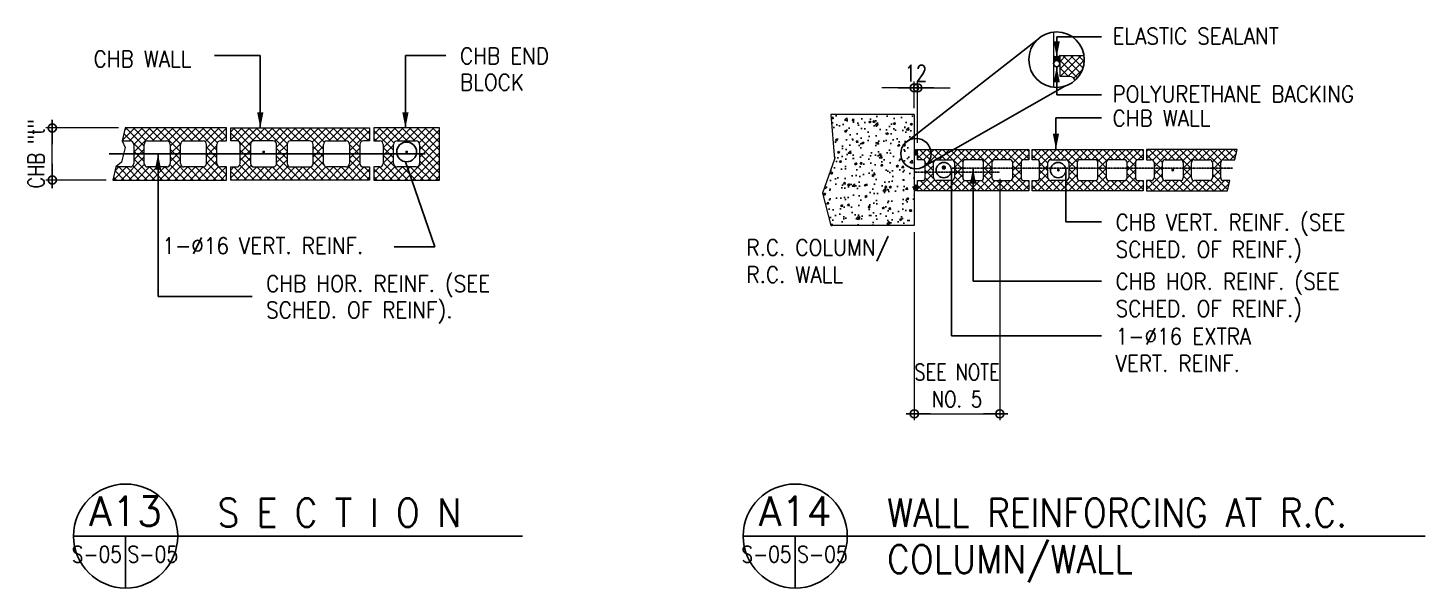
# Model space of a CAD drawing. Header units: millimetres. Extents: x 0 to 38473, y 0 to 21969.
# Drawn here: x 426 to 9121, y 6776 to 10264 of the extents above; entities that cross this region are included whole.
import ezdxf
from ezdxf.enums import TextEntityAlignment as Align

# ---------------------------------------------------------------- set-up
doc = ezdxf.new("R2010")
doc.units = ezdxf.units.MM
doc.linetypes.add('LEOJ', pattern=[0.3, 0.2, -0.1])
for name, color, linetype, lineweight in [('2Y', 3, 'Continuous', 9), ('4C', 4, 'Continuous', 9), ('ST-DIM_E', 250, 'Continuous', 13)]:
    doc.layers.add(name, color=color, linetype=linetype, lineweight=lineweight)
for name, color, linetype in [('6M', 6, 'Continuous'), ('8G', 8, 'Continuous'), ('DIM', 8, 'Continuous'), ('SHE', 8, 'Continuous'), ('TG', 3, 'Continuous'), ('title', 3, 'Continuous')]:
    doc.layers.add(name, color=color, linetype=linetype)
doc.styles.add('100CL', font='romans.shx', dxfattribs={"height": 250})
doc.styles.add('175CL', font='ROMANS.shx', dxfattribs={"height": 0.45})
doc.styles.add('ROMANS', font='romans.shx', dxfattribs={"width": 0.8})
doc.dimstyles.new('DIM150', dxfattribs={"dimscale": 150, "dimtxt": 2.5, "dimasz": 2.5, "dimexe": 1, "dimexo": 1, "dimgap": 1, "dimtad": 1, "dimdec": 0, "dimzin": 0, "dimdsep": 46, "dimtxsty": 'ROMANS', "dimblk": 'DIM1', "dimcen": 1, "dimclrd": 8, "dimclre": 8, "dimclrt": 3, "dimadec": 0, "dimazin": 0, "dimtfac": 1, "dimtdec": 0, "dimtofl": 0, "dimtmove": 0, "dimatfit": 3, "dimfxl": 1, "dimtolj": 1, "dimtzin": 0, "dimarcsym": 0})
pattern_1 = [(45, (-219899.06, -193174.21), (-88.38835, 88.38835), []), (135, (-219899.06, -193174.21), (-88.38835, -88.38835), [])]
pattern_2 = [(45, (-195643.45, -129859.26), (-88.38835, 88.38835), []), (135, (-195643.45, -129859.26), (-88.38835, -88.38835), [])]

# ---------------------------------------------------------------- blocks, each defined once
blk = doc.blocks.new('*X13')
at = {"color": 0}
for p, q in [((9.585, 54.088), (9.669, 54.173)), ((9.689, 53.995), (9.586, 54.098)), ((9.591, 54.05), (9.707, 54.166)), ((9.639, 54), (9.591, 54.048)), ((9.721, 54.007), (9.598, 54.13)), ((9.608, 54.023), (9.734, 54.149)), ((9.745, 54.028), (9.619, 54.154)), ((9.633, 54.004), (9.754, 54.125)), ((9.76, 54.057), (9.648, 54.169)), ((9.667, 53.994), (9.763, 54.09)), ((9.762, 54.098), (9.689, 54.171)), ((9.732, 54.015), (9.742, 54.025))]:
    blk.add_line(p, q, dxfattribs=at)
blk = doc.blocks.new('DIM1')
at = {"color": 0}
blk.add_line((-1, 0), (0.5, 0), dxfattribs=at)
at = {"color": 3}
blk.add_circle((0, 0), 0.25, dxfattribs=at)
blk = doc.blocks.new('*D63')
at = {"layer": 'Defpoints', "color": 0, "transparency": 16777216}
for p in [(376745, -36905), (376668, -37523), (376745, -38323)]:
    blk.add_point(p, dxfattribs=at)
at = {"layer": 'DIM', "color": 8, "lineweight": -2, "transparency": 16777216}
for p, q in [((376293, -36905), (375918, -36905)), ((376668, -37373), (376668, -36755)), ((376745, -38173), (376745, -36755)), ((377120, -36905), (377495, -36905))]:
    blk.add_line(p, q, dxfattribs=at)
at = {"layer": 'DIM', "color": 8, "lineweight": -2, "transparency": 16777216, "xscale": 375, "yscale": 375, "zscale": 375}
blk.add_blockref('DIM1', (376668, -36905), dxfattribs=at)
at = {"layer": 'DIM', "color": 8, "lineweight": -2, "transparency": 16777216, "xscale": 375, "yscale": 375, "zscale": 375, "rotation": 180}
blk.add_blockref('DIM1', (376745, -36905), dxfattribs=at)
at = {"layer": 'DIM', "color": 3, "transparency": 16777216, "insert": (376707, -36567), "char_height": 375, "attachment_point": 5, "style": 'ROMANS'}
blk.add_mtext('\\A1;12', dxfattribs=at)
blk = doc.blocks.new('*D64')
at = {"layer": 'Defpoints', "color": 0, "transparency": 16777216}
for p in [(378639, -38851), (376668, -40083), (378639, -44422)]:
    blk.add_point(p, dxfattribs=at)
at = {"layer": 'DIM', "color": 8, "lineweight": -2, "transparency": 16777216}
for p, q in [((378639, -39001), (378639, -44572)), ((376668, -40233), (376668, -44572)), ((377043, -44422), (378264, -44422))]:
    blk.add_line(p, q, dxfattribs=at)
at = {"layer": 'DIM', "color": 8, "lineweight": -2, "transparency": 16777216, "xscale": 375, "yscale": 375, "zscale": 375, "rotation": 180}
blk.add_blockref('DIM1', (376668, -44422), dxfattribs=at)
at = {"layer": 'DIM', "color": 8, "lineweight": -2, "transparency": 16777216, "xscale": 375, "yscale": 375, "zscale": 375}
blk.add_blockref('DIM1', (378639, -44422), dxfattribs=at)
at = {"layer": 'DIM', "color": 3, "transparency": 16777216, "insert": (377654, -43772), "char_height": 375, "attachment_point": 5, "style": 'ROMANS'}
blk.add_mtext('\\A1;SEE NOTE\\PNO. 5', dxfattribs=at)
blk = doc.blocks.new('*D46')
at = {"layer": 'Defpoints', "color": 0, "transparency": 16777216}
for p in [(356799, -37830), (358479, -37830), (358195, -39030)]:
    blk.add_point(p, dxfattribs=at)
at = {"layer": 'TG', "color": 8, "lineweight": -2, "transparency": 16777216}
for p, q in [((358329, -37830), (356649, -37830)), ((356799, -38655), (356799, -38205)), ((358045, -39030), (356649, -39030))]:
    blk.add_line(p, q, dxfattribs=at)
at = {"layer": 'TG', "color": 8, "lineweight": -2, "transparency": 16777216, "xscale": 375, "yscale": 375, "zscale": 375}
for p, rotation in [((356799, -37830), 90), ((356799, -39030), 270)]:
    blk.add_blockref('DIM1', p, dxfattribs=dict(at, rotation=rotation))
at = {"layer": 'TG', "color": 3, "transparency": 16777216, "insert": (356426, -38430), "char_height": 375, "attachment_point": 5, "rotation": 90, "style": 'ROMANS'}
blk.add_mtext('\\A1;CHB "t"', dxfattribs=at)
blk = doc.blocks.new('A$C6C0B0B06')
at = {"layer": 'title', "color": 2}
for p, q in [((0, 0), (16, 0)), ((8, 0), (8, -8))]:
    blk.add_line(p, q, dxfattribs=at)
blk.add_circle((8, 0), 8, dxfattribs=at)
at = {"layer": 'title', "color": 5, "style": 'ROMANS'}
blk.add_attdef('A', text='', height=4.5, dxfattribs=at).set_placement((8, 3.8), align=Align.MIDDLE)
at = {"layer": 'title', "color": 2, "style": 'ROMANS'}
for width, p, p2 in [(1.138397, (-0.28, -4.05), (7.44, -4.05)), (1.147089, (8.29, -4.05), (16.07, -4.05))]:
    blk.add_attdef('S-1', text='', height=2.5, dxfattribs=dict(at, width=width)).set_placement(p, p2, align=Align.FIT)
blk = doc.blocks.new('A$Cf5b5c68e')
at = {"layer": 'SHE'}
h = blk.add_hatch(dxfattribs=at)
h.set_pattern_fill('ANSI37', color=256, scale=1000, style=0)
h.set_pattern_definition(pattern_1)
h.paths.add_polyline_path([(-33436.757, 3813.247), (-33212.757, 3813.247, -0.327651552), (-33090.637, 3723.597, 0.213529793), (-32877.107, 4200.801, 0.036254309), (-32883.819, 4293.247), (-33436.757, 4293.247)])
h = blk.add_hatch(dxfattribs=at)
h.set_pattern_fill('AR-CONC', color=256, scale=66.666667, style=0)
h.set_pattern_definition([(50, (-278730.2, -83477.93), (478.17346, -41.83476), [50, -550]), (355, (-278730.2, -83477.93), (-92.5009, 501.4614), [40, -440]), (100.4514, (-278690.35, -83481.4), (385.6729, 459.6264), [42.4935, -467.4281]), (46.1842, (-278730.2, -83344.6), (711.494, -110.346), [75, -825]), (96.6356, (-278670.9, -83353.8), (623.1085, 649.412), [63.7402, -701.142]), (351.1842, (-278730.2, -83344.6), (623.108, 649.4124), [60, -660]), (21, (-278663.53, -83377.93), (397.93803, -268.4126), [50, -550]), (326, (-278663.53, -83377.93), (162.2102, 483.4334), [40, -440]), (71.4514, (-278630.37, -83400.3), (560.1484, 215.0203), [42.4935, -467.4281]), (37.5, (-278730.2, -83477.93), (8.10657, 221.92924), [0, -434.66667, 0, -446.66667, 0, -441.66667]), (7.5, (-278730.2, -83477.93), (175.3797, 262.94114), [0, -254.66667, 0, -424.66667, 0, -168.33333]), (327.5, (-278878.86, -83477.93), (355.88162, -15.03658), [0, -166.66667, 0, -520, 0, -690]), (317.5, (-278945.53, -83477.93), (388.79078, 66.73665), [0, -216.66667, 0, -345.33333, 0, -490])])
h.paths.add_polyline_path([(-36953.692, 2323.639), (-36796.601, 2446.284), (-36796.601, 2932.736), (-38716.601, 2932.736), (-38635.537, 1903.55), (-38915.537, 1123.55), (-38716.601, 372.736), (-36796.601, 372.736), (-36796.601, 1686.57, -0.382236957), (-37107.619, 2033.968, -0.249193375)])
h.paths.add_polyline_path([(-36796.601, 2381.366, 0.121473152), (-36953.692, 2323.639), (-36991.659, 2293.998, 0.21287129), (-37107.619, 2033.968, 0.382236957), (-36796.601, 1686.57)], flags=17)
h = blk.add_hatch(dxfattribs=at)
h.set_pattern_fill('ANSI37', color=256, scale=1000, style=0)
h.set_pattern_definition(pattern_2)
h.paths.add_polyline_path([(-52649.577, 2625.384), (-54985.876, 2625.384), (-55056.757, 2325.384), (-54869.577, 2325.384, -0.414213562), (-54789.577, 2245.384), (-54789.577, 2025.384), (-54549.577, 2025.384), (-54549.577, 2245.384, -0.414213562), (-54469.577, 2325.384), (-54029.577, 2325.384, -0.414213562), (-53949.577, 2245.384), (-53949.577, 2025.384), (-53709.577, 2025.384), (-53709.577, 2245.384, -0.414213562), (-53629.577, 2325.384), (-53189.577, 2325.384, -0.414213562), (-53109.577, 2245.384), (-53109.577, 2025.384), (-52869.577, 2025.384), (-52869.577, 2245.384, -0.414213562), (-52789.577, 2325.384), (-52649.577, 2325.384)])
h.paths.add_polyline_path([(-52649.577, 1725.384), (-52789.577, 1725.384, -0.414213562), (-52869.577, 1805.384), (-52869.577, 2025.384), (-53109.577, 2025.384), (-53109.577, 1805.384, -0.414213562), (-53189.577, 1725.384), (-53629.577, 1725.384, -0.414213562), (-53709.577, 1805.384), (-53709.577, 2025.384), (-53949.577, 2025.384), (-53949.577, 1805.384, -0.414213059), (-54029.577, 1725.384), (-54029.577, 1725.384), (-54227.321, 1725.384), (-54227.321, 1425.384), (-52649.577, 1425.384)])
h.paths.add_polyline_path([(-54227.321, 1725.384), (-54469.577, 1725.384, -0.414213562), (-54549.577, 1805.384), (-54549.577, 2025.384), (-54789.577, 2025.384), (-54789.577, 1805.384, -0.414213562), (-54869.577, 1725.384), (-55198.519, 1725.384), (-55269.4, 1425.384), (-54227.321, 1425.384)])
h = blk.add_hatch(dxfattribs=at)
h.set_pattern_fill('ANSI37', color=256, scale=1000, style=0)
h.set_pattern_definition(pattern_2)
h.paths.add_polyline_path([(-50653.577, 2245.384), (-50653.577, 2025.384), (-50413.577, 2025.384), (-50413.577, 2245.384, -0.414213562), (-50333.577, 2325.384), (-49893.577, 2325.384, -0.414213562), (-49813.577, 2245.384), (-49813.577, 2025.384), (-49573.577, 2025.384), (-49573.577, 2245.384, -0.414213562), (-49493.577, 2325.384), (-49353.577, 2325.384), (-49353.577, 2625.384), (-52553.577, 2625.384), (-52553.577, 2325.384), (-52413.577, 2325.384, -0.414213562), (-52333.577, 2245.384), (-52333.577, 2025.384), (-52093.577, 2025.384), (-52093.577, 2245.384, -0.414213562), (-52013.577, 2325.384), (-51573.577, 2325.384, -0.414213562), (-51493.577, 2245.384), (-51493.577, 2025.384), (-51253.577, 2025.384), (-51253.577, 2245.384, -0.414213562), (-51173.577, 2325.384), (-50733.577, 2325.384, -0.414213562)])
h.paths.add_polyline_path([(-49353.577, 1425.384), (-49353.577, 1725.384), (-49493.577, 1725.384, -0.414213562), (-49573.577, 1805.384), (-49573.577, 2025.384), (-49813.577, 2025.384), (-49813.577, 1805.384, -0.414213059), (-49893.577, 1725.384), (-49893.577, 1725.384), (-50333.577, 1725.384, -0.414213562), (-50413.577, 1805.384), (-50413.577, 2025.384), (-50653.577, 2025.384), (-50653.577, 1805.384, -0.414213562), (-50733.577, 1725.384), (-51173.577, 1725.384, -0.414213562), (-51253.577, 1805.384), (-51253.577, 2025.384), (-51493.577, 2025.384), (-51493.577, 1805.384, -0.414213562), (-51573.577, 1725.384), (-52013.577, 1725.384, -0.414213562), (-52093.577, 1805.384), (-52093.577, 2025.384), (-52333.577, 2025.384), (-52333.577, 1805.384, -0.414213562), (-52413.577, 1725.384), (-52553.577, 1725.384), (-52553.577, 1425.384)])
h = blk.add_hatch(dxfattribs=at)
h.set_pattern_fill('ANSI37', color=256, scale=1000, style=0)
h.set_pattern_definition(pattern_2)
h.paths.add_polyline_path([(-48277.577, 2325.384, -0.414213562), (-48197.577, 2245.384), (-48197.577, 1805.384, -0.414213562), (-48277.577, 1725.384), (-48524.183, 1725.384), (-48524.183, 1425.384), (-47737.577, 1425.384), (-47737.577, 2625.384), (-49257.577, 2625.384), (-49257.577, 2325.384), (-49117.577, 2325.384, -0.414213562), (-49037.577, 2245.384), (-49037.577, 2025.384), (-48797.577, 2025.384), (-48797.577, 2245.384, -0.414213562), (-48717.577, 2325.384)])
h.paths.add_polyline_path([(-48717.577, 1725.384, -0.414213562), (-48797.577, 1805.384), (-48797.577, 2025.384), (-49037.577, 2025.384), (-49037.577, 1805.384, -0.414213562), (-49117.577, 1725.384), (-49257.577, 1725.384), (-49257.577, 1425.384), (-48524.183, 1425.384), (-48524.183, 1725.384)], flags=16)
h = blk.add_hatch(dxfattribs=at)
h.set_pattern_fill('ANSI37', color=256, scale=1000, style=0)
h.set_pattern_definition([(45, (-222535.86, -193174.21), (-88.38835, 88.38835), []), (135, (-222535.86, -193174.21), (-88.38835, -88.38835), [])])
h.paths.add_polyline_path([(-35935.801, 1892.736, -0.414213562), (-35871.801, 1828.736), (-35871.801, 1700.736), (-35679.801, 1700.736), (-35679.801, 1828.736, -0.414213562), (-35615.801, 1892.736), (-35263.801, 1892.736, -0.414213562), (-35199.801, 1828.736), (-35199.801, 1700.736), (-35007.801, 1700.736), (-35007.801, 1828.736, -0.414213562), (-34943.801, 1892.736), (-34591.801, 1892.736, -0.414213562), (-34527.801, 1828.736), (-34527.801, 1700.736), (-34335.801, 1700.736), (-34335.801, 1828.736, -0.414213562), (-34271.801, 1892.736), (-34159.801, 1892.736), (-34159.801, 2132.736), (-36719.801, 2132.736), (-36719.801, 1892.736), (-36607.801, 1892.736, -0.414213562), (-36543.801, 1828.736), (-36543.801, 1700.736), (-36351.801, 1700.736), (-36351.801, 1828.736, -0.414213562), (-36287.801, 1892.736)])
h.paths.add_polyline_path([(-35679.801, 1476.736), (-35679.801, 1700.736), (-35871.801, 1700.736), (-35871.801, 1476.736, -0.414213562), (-35935.801, 1412.736), (-35939.83, 1412.736), (-35939.83, 1172.736), (-34159.801, 1172.736), (-34159.801, 1412.736), (-34271.801, 1412.736, -0.414213562), (-34335.801, 1476.736), (-34335.801, 1700.736), (-34527.801, 1700.736), (-34527.801, 1476.736, -0.414213562), (-34591.801, 1412.736), (-34943.801, 1412.736, -0.414213562), (-35007.801, 1476.736), (-35007.801, 1700.736), (-35199.801, 1700.736), (-35199.801, 1476.736, -0.414213562), (-35263.801, 1412.736), (-35615.801, 1412.736, -0.414213562)])
h.paths.add_polyline_path([(-35939.83, 1172.736), (-35939.83, 1412.736), (-36287.801, 1412.736, -0.414213562), (-36351.801, 1476.736), (-36351.801, 1700.736), (-36543.801, 1700.736), (-36543.801, 1476.736, -0.414213562), (-36607.801, 1412.736), (-36719.801, 1412.736), (-36719.801, 1172.736)])
h = blk.add_hatch(dxfattribs=at)
h.set_pattern_fill('ANSI37', color=256, scale=1000, style=0)
h.set_pattern_definition(pattern_1)
h.paths.add_polyline_path([(-33299.001, 1892.736, -0.414213562), (-33235.001, 1828.736), (-33235.001, 1700.736), (-33043.001, 1700.736), (-33043.001, 1828.736, -0.414213562), (-32979.001, 1892.736), (-32627.001, 1892.736, -0.414213562), (-32563.001, 1828.736), (-32563.001, 1700.736), (-32371.001, 1700.736), (-32371.001, 1828.736, -0.414213562), (-32307.001, 1892.736), (-31955.001, 1892.736, -0.414213562), (-31891.001, 1828.736), (-31891.001, 1700.736), (-31699.001, 1700.736), (-31699.001, 1828.736, -0.414213562), (-31635.001, 1892.736), (-31523.001, 1892.736), (-31523.001, 2132.736), (-34083.001, 2132.736), (-34083.001, 1892.736), (-33971.001, 1892.736, -0.414213562), (-33907.001, 1828.736), (-33907.001, 1700.736), (-33715.001, 1700.736), (-33715.001, 1828.736, -0.414213562), (-33651.001, 1892.736)])
h.paths.add_polyline_path([(-33043.001, 1476.736), (-33043.001, 1700.736), (-33235.001, 1700.736), (-33235.001, 1476.736, -0.414213562), (-33299.001, 1412.736), (-33303.03, 1412.736), (-33303.03, 1172.736), (-31523.001, 1172.736), (-31523.001, 1412.736), (-31635.001, 1412.736, -0.414213562), (-31699.001, 1476.736), (-31699.001, 1700.736), (-31891.001, 1700.736), (-31891.001, 1476.736, -0.414213562), (-31955.001, 1412.736), (-32307.001, 1412.736, -0.414213562), (-32371.001, 1476.736), (-32371.001, 1700.736), (-32563.001, 1700.736), (-32563.001, 1476.736, -0.414213562), (-32627.001, 1412.736), (-32979.001, 1412.736, -0.414213562)])
h.paths.add_polyline_path([(-33303.03, 1172.736), (-33303.03, 1412.736), (-33651.001, 1412.736, -0.414213562), (-33715.001, 1476.736), (-33715.001, 1700.736), (-33907.001, 1700.736), (-33907.001, 1476.736, -0.414213562), (-33971.001, 1412.736), (-34083.001, 1412.736), (-34083.001, 1172.736)])
h = blk.add_hatch(dxfattribs=at)
h.set_pattern_fill('ANSI37', color=256, scale=1000, style=0)
h.set_pattern_definition(pattern_1)
h.paths.add_polyline_path([(-31446.201, 2132.736), (-31446.201, 1892.736), (-31334.201, 1892.736, -0.414213562), (-31270.201, 1828.736), (-31270.201, 1700.736), (-31078.201, 1700.736), (-31078.201, 1828.736, -0.414213562), (-31014.201, 1892.736), (-30662.201, 1892.736, -0.414213562), (-30598.201, 1828.736), (-30598.201, 1700.736), (-30406.201, 1700.736), (-30406.201, 1828.736, -0.414213562), (-30342.201, 1892.736), (-29990.201, 1892.736, -0.414213562), (-29926.201, 1828.736), (-29926.201, 1700.736), (-29734.201, 1700.736), (-29734.201, 1828.736, -0.414213562), (-29670.201, 1892.736), (-29407.047, 1892.736), (-29350.342, 2132.736)])
h.paths.add_polyline_path([(-30406.201, 1476.736), (-30406.201, 1700.736), (-30598.201, 1700.736), (-30598.201, 1476.736, -0.414213562), (-30662.201, 1412.736), (-31014.201, 1412.736, -0.414213562), (-31078.201, 1476.736), (-31078.201, 1700.736), (-31270.201, 1700.736), (-31270.201, 1476.736, -0.414213562), (-31334.201, 1412.736), (-31446.201, 1412.736), (-31446.201, 1172.736), (-29577.162, 1172.736), (-29520.457, 1412.736), (-29670.201, 1412.736, -0.414213562), (-29734.201, 1476.736), (-29734.201, 1700.736), (-29926.201, 1700.736), (-29926.201, 1476.736, -0.414213562), (-29990.201, 1412.736), (-30342.201, 1412.736, -0.414213562)])
at = {"layer": '2Y', "color": 2}
for p, q in [((-33590.357, 4836.595), (-33590.357, 3565.006)), ((-33436.757, 3813.247), (-33436.757, 4293.247)), ((-33436.757, 4293.247), (-32883.819, 4293.247)), ((-33212.757, 3813.247), (-33436.757, 3813.247)), ((-36796.601, 2932.736), (-38716.601, 2932.736)), ((-36796.601, 2932.736), (-36796.601, 372.736)), ((-52649.577, 2625.384), (-54985.876, 2625.384)), ((-52649.577, 2325.384), (-52649.577, 2625.384)), ((-52553.577, 2625.384), (-49353.577, 2625.384)), ((-52553.577, 2325.384), (-52553.577, 2625.384)), ((-49353.577, 2625.384), (-49353.577, 2325.384)), ((-47737.577, 2625.384), (-49257.577, 2625.384)), ((-49257.577, 2625.384), (-49257.577, 2325.384)), ((-47737.577, 1425.384), (-47737.577, 2625.384)), ((-55056.757, 2325.384), (-54869.577, 2325.384)), ((-54469.577, 2325.384), (-54029.577, 2325.384)), ((-53629.577, 2325.384), (-53189.577, 2325.384)), ((-52789.577, 2325.384), (-52649.577, 2325.384)), ((-52413.577, 2325.384), (-52553.577, 2325.384)), ((-51573.577, 2325.384), (-52013.577, 2325.384)), ((-50733.577, 2325.384), (-51173.577, 2325.384)), ((-50333.577, 2325.384), (-49893.577, 2325.384)), ((-49353.577, 2325.384), (-49493.577, 2325.384)), ((-49257.577, 2325.384), (-49117.577, 2325.384)), ((-48717.577, 2325.384), (-48277.577, 2325.384)), ((-54789.577, 2245.384), (-54789.577, 1805.384)), ((-54789.577, 2245.384), (-54789.577, 1805.384)), ((-54549.577, 1805.384), (-54549.577, 2245.384)), ((-53949.577, 2245.384), (-53949.577, 1805.384)), ((-53709.577, 1805.384), (-53709.577, 2245.384)), ((-53109.577, 1805.384), (-53109.577, 2245.384)), ((-52869.577, 1805.384), (-52869.577, 2245.384)), ((-52333.577, 1805.384), (-52333.577, 2245.384)), ((-52093.577, 2245.384), (-52093.577, 1805.384)), ((-51493.577, 1805.384), (-51493.577, 2245.384)), ((-51253.577, 2245.384), (-51253.577, 1805.384)), ((-50653.577, 1805.384), (-50653.577, 2245.384)), ((-50413.577, 1805.384), (-50413.577, 2245.384)), ((-49813.577, 2245.384), (-49813.577, 1805.384)), ((-49573.577, 2245.384), (-49573.577, 1805.384)), ((-49037.577, 2245.384), (-49037.577, 1805.384)), ((-48797.577, 1805.384), (-48797.577, 2245.384)), ((-48197.577, 2245.384), (-48197.577, 1805.384)), ((-36719.801, 2132.736), (-34159.801, 2132.736)), ((-36719.801, 1892.736), (-36719.801, 2132.736)), ((-34159.801, 2132.736), (-34159.801, 1892.736)), ((-34083.001, 2132.736), (-31523.001, 2132.736)), ((-34083.001, 1892.736), (-34083.001, 2132.736)), ((-31523.001, 2132.736), (-31523.001, 1892.736)), ((-29350.342, 2132.736), (-31446.201, 2132.736)), ((-31446.201, 2132.736), (-31446.201, 1892.736)), ((-29407.047, 1892.736), (-29350.342, 2132.736)), ((-54869.577, 1725.384), (-55198.519, 1725.384)), ((-54869.577, 1725.384), (-55198.519, 1725.384)), ((-54029.577, 1725.384), (-54469.577, 1725.384)), ((-53189.577, 1725.384), (-53629.577, 1725.384)), ((-52649.577, 1725.384), (-52789.577, 1725.384)), ((-52649.577, 1425.384), (-52649.577, 1725.384)), ((-52553.577, 1725.384), (-52413.577, 1725.384)), ((-52553.577, 1425.384), (-52553.577, 1725.384)), ((-52013.577, 1725.384), (-51573.577, 1725.384)), ((-51173.577, 1725.384), (-50733.577, 1725.384)), ((-49893.577, 1725.384), (-50333.577, 1725.384)), ((-49493.577, 1725.384), (-49353.577, 1725.384)), ((-49353.577, 1725.384), (-49353.577, 1425.384)), ((-49257.577, 1725.384), (-49257.577, 1425.384)), ((-49117.577, 1725.384), (-49257.577, 1725.384)), ((-48277.577, 1725.384), (-48717.577, 1725.384)), ((-36607.801, 1892.736), (-36719.801, 1892.736)), ((-36543.801, 1476.736), (-36543.801, 1828.736)), ((-36351.801, 1476.736), (-36351.801, 1828.736)), ((-36287.801, 1892.736), (-35935.801, 1892.736)), ((-35871.801, 1828.736), (-35871.801, 1476.736)), ((-35679.801, 1828.736), (-35679.801, 1476.736)), ((-35263.801, 1892.736), (-35615.801, 1892.736)), ((-35199.801, 1476.736), (-35199.801, 1828.736)), ((-35007.801, 1828.736), (-35007.801, 1476.736)), ((-34591.801, 1892.736), (-34943.801, 1892.736)), ((-34527.801, 1476.736), (-34527.801, 1828.736)), ((-34335.801, 1828.736), (-34335.801, 1476.736)), ((-34159.801, 1892.736), (-34271.801, 1892.736)), ((-33971.001, 1892.736), (-34083.001, 1892.736)), ((-33907.001, 1476.736), (-33907.001, 1828.736)), ((-33715.001, 1476.736), (-33715.001, 1828.736)), ((-33651.001, 1892.736), (-33299.001, 1892.736)), ((-33235.001, 1828.736), (-33235.001, 1476.736)), ((-33043.001, 1828.736), (-33043.001, 1476.736)), ((-32627.001, 1892.736), (-32979.001, 1892.736)), ((-32563.001, 1476.736), (-32563.001, 1828.736)), ((-32371.001, 1828.736), (-32371.001, 1476.736)), ((-31955.001, 1892.736), (-32307.001, 1892.736)), ((-31891.001, 1476.736), (-31891.001, 1828.736)), ((-31699.001, 1828.736), (-31699.001, 1476.736)), ((-31523.001, 1892.736), (-31635.001, 1892.736)), ((-31446.201, 1892.736), (-31334.201, 1892.736)), ((-31270.201, 1828.736), (-31270.201, 1476.736)), ((-31078.201, 1476.736), (-31078.201, 1828.736)), ((-31014.201, 1892.736), (-30662.201, 1892.736)), ((-30598.201, 1828.736), (-30598.201, 1476.736)), ((-30406.201, 1476.736), (-30406.201, 1828.736)), ((-30342.201, 1892.736), (-29990.201, 1892.736)), ((-29926.201, 1828.736), (-29926.201, 1476.736)), ((-29734.201, 1476.736), (-29734.201, 1828.736)), ((-29734.201, 1476.736), (-29734.201, 1828.736)), ((-29670.201, 1892.736), (-29407.047, 1892.736)), ((-29670.201, 1892.736), (-29407.047, 1892.736)), ((-55269.4, 1425.384), (-52649.577, 1425.384)), ((-49353.577, 1425.384), (-52553.577, 1425.384)), ((-49257.577, 1425.384), (-47737.577, 1425.384)), ((-36719.801, 1172.736), (-36719.801, 1412.736)), ((-36719.801, 1412.736), (-36607.801, 1412.736)), ((-35935.801, 1412.736), (-36287.801, 1412.736)), ((-35615.801, 1412.736), (-35263.801, 1412.736)), ((-34943.801, 1412.736), (-34591.801, 1412.736)), ((-34271.801, 1412.736), (-34159.801, 1412.736)), ((-34159.801, 1412.736), (-34159.801, 1172.736)), ((-34083.001, 1172.736), (-34083.001, 1412.736)), ((-34083.001, 1412.736), (-33971.001, 1412.736)), ((-34083.001, 1412.736), (-33971.001, 1412.736)), ((-33299.001, 1412.736), (-33651.001, 1412.736)), ((-32979.001, 1412.736), (-32627.001, 1412.736)), ((-32307.001, 1412.736), (-31955.001, 1412.736)), ((-31635.001, 1412.736), (-31523.001, 1412.736)), ((-31523.001, 1412.736), (-31523.001, 1172.736)), ((-31446.201, 1412.736), (-31446.201, 1172.736)), ((-31334.201, 1412.736), (-31446.201, 1412.736)), ((-30662.201, 1412.736), (-31014.201, 1412.736)), ((-29990.201, 1412.736), (-30342.201, 1412.736)), ((-29520.457, 1412.736), (-29670.201, 1412.736)), ((-29520.457, 1412.736), (-29670.201, 1412.736)), ((-29577.162, 1172.736), (-29520.457, 1412.736)), ((-34159.801, 1172.736), (-36719.801, 1172.736)), ((-31523.001, 1172.736), (-34083.001, 1172.736)), ((-31446.201, 1172.736), (-29577.162, 1172.736)), ((-36796.601, 372.736), (-38716.601, 372.736))]:
    blk.add_line(p, q, dxfattribs=at)
at = {"layer": '2Y'}
for points in [[(-38716.601, 2932.736), (-38635.537, 1903.55), (-38915.537, 1123.55), (-38716.601, 372.736)], [(-54985.876, 2625.384), (-55056.757, 2325.384), (-54989.373, 2174.322), (-55068.638, 1839.765), (-55198.519, 1725.384), (-55269.4, 1425.384)]]:
    blk.add_lwpolyline(points, dxfattribs=at)
at = {"layer": '2Y', "color": 2}
for centre, radius, start, end in [((-33212.757, 3685.247), 128, 17.4341471, 90), ((-54869.577, 2245.384), 80, 0, 90), ((-54869.577, 2245.384), 80, 0, 90), ((-54469.577, 2245.384), 80, 90, 180), ((-54029.577, 2245.384), 80, 0, 90), ((-53629.577, 2245.384), 80, 90, 180), ((-53189.577, 2245.384), 80, 0, 90), ((-52789.577, 2245.384), 80, 90, 180), ((-52413.577, 2245.384), 80, 0, 90), ((-52013.577, 2245.384), 80, 90, 180), ((-51573.577, 2245.384), 80, 0, 90), ((-51173.577, 2245.384), 80, 90, 180), ((-50733.577, 2245.384), 80, 0, 90), ((-50333.577, 2245.384), 80, 90, 180), ((-49893.577, 2245.384), 80, 0, 90), ((-49493.577, 2245.384), 80, 90, 180), ((-49117.577, 2245.384), 80, 0, 90), ((-48717.577, 2245.384), 80, 90, 180), ((-48277.577, 2245.384), 80, 0, 90), ((-54869.577, 1805.384), 80, 270, 0), ((-54869.577, 1805.384), 80, 270, 0), ((-54469.577, 1805.384), 80, 180, 270), ((-54029.577, 1805.384), 80, 270, 0), ((-53629.577, 1805.384), 80, 180, 270), ((-53189.577, 1805.384), 80, 270, 0), ((-52789.577, 1805.384), 80, 180, 270), ((-52413.577, 1805.384), 80, 270, 0), ((-52013.577, 1805.384), 80, 180, 270), ((-51573.577, 1805.384), 80, 270, 0), ((-51173.577, 1805.384), 80, 180, 270), ((-50733.577, 1805.384), 80, 270, 0), ((-50333.577, 1805.384), 80, 180, 270), ((-49893.577, 1805.384), 80, 270, 0), ((-49493.577, 1805.384), 80, 180, 270), ((-49117.577, 1805.384), 80, 270, 0), ((-48717.577, 1805.384), 80, 180, 270), ((-48277.577, 1805.384), 80, 270, 0), ((-36607.801, 1828.736), 64, 0, 90), ((-36287.801, 1828.736), 64, 90, 180), ((-35935.801, 1828.736), 64, 0, 90), ((-35615.801, 1828.736), 64, 90, 180), ((-35263.801, 1828.736), 64, 0, 90), ((-34943.801, 1828.736), 64, 90, 180), ((-34591.801, 1828.736), 64, 0, 90), ((-34271.801, 1828.736), 64, 90, 180), ((-33971.001, 1828.736), 64, 0, 90), ((-33651.001, 1828.736), 64, 90, 180), ((-33299.001, 1828.736), 64, 0, 90), ((-32979.001, 1828.736), 64, 90, 180), ((-32627.001, 1828.736), 64, 0, 90), ((-32307.001, 1828.736), 64, 90, 180), ((-31955.001, 1828.736), 64, 0, 90), ((-31635.001, 1828.736), 64, 90, 180), ((-31334.201, 1828.736), 64, 0, 90), ((-31014.201, 1828.736), 64, 90, 180), ((-30662.201, 1828.736), 64, 0, 90), ((-30342.201, 1828.736), 64, 90, 180), ((-29990.201, 1828.736), 64, 0, 90), ((-29670.201, 1828.736), 64, 90, 180), ((-29670.201, 1828.736), 64, 90, 180), ((-36607.801, 1476.736), 64, 270, 0), ((-36287.801, 1476.736), 64, 180, 270), ((-35935.801, 1476.736), 64, 270, 0), ((-35615.801, 1476.736), 64, 180, 270), ((-35263.801, 1476.736), 64, 270, 0), ((-34943.801, 1476.736), 64, 180, 270), ((-34591.801, 1476.736), 64, 270, 0), ((-34271.801, 1476.736), 64, 180, 270), ((-33971.001, 1476.736), 64, 270, 0), ((-33651.001, 1476.736), 64, 180, 270), ((-33299.001, 1476.736), 64, 270, 0), ((-32979.001, 1476.736), 64, 180, 270), ((-32627.001, 1476.736), 64, 270, 0), ((-32307.001, 1476.736), 64, 180, 270), ((-31955.001, 1476.736), 64, 270, 0), ((-31635.001, 1476.736), 64, 180, 270), ((-31334.201, 1476.736), 64, 270, 0), ((-31014.201, 1476.736), 64, 180, 270), ((-30662.201, 1476.736), 64, 270, 0), ((-30342.201, 1476.736), 64, 180, 270), ((-29990.201, 1476.736), 64, 270, 0), ((-29670.201, 1476.736), 64, 180, 270), ((-29670.201, 1476.736), 64, 180, 270)]:
    blk.add_arc(centre, radius, start, end, dxfattribs=at)
at = {"layer": '4C', "const_width": 33.333}
for points in [[(-51810.243, 2072.05, 1), (-51776.91, 2072.05, 1)], [(-48514.243, 2072.05, 1), (-48480.91, 2072.05, 1)], [(-33491.668, 1654.07, 1), (-33458.334, 1654.07, 1)], [(-30854.868, 1654.07, 1), (-30821.534, 1654.07, 1)]]:
    blk.add_lwpolyline(points, format="xyb", close=True, dxfattribs=at)
at = {"layer": '4C', "color": 4, "const_width": 51.2}
blk.add_lwpolyline([(-36140.499, 1712.728, 1), (-36089.299, 1712.728, 1)], format="xyb", close=True, dxfattribs=at)
at = {"layer": '6M', "color": 6}
blk.add_line((-48072.317, 2025.384), (-55353.14, 2025.384), dxfattribs=at)
at = {"layer": '6M', "color": 6, "linetype": 'LEOJ'}
for p, q in [((-29463.752, 1700.736), (-35963.403, 1700.736)), ((-34825.728, 1604.736), (-36796.601, 1604.736))]:
    blk.add_line(p, q, dxfattribs=at)
at = {"layer": '8G'}
for p, q in [((-36991.659, 2293.998), (-33969.655, 4653.349)), ((-32481.219, 4724.121), (-33513.557, 4724.121)), ((-33513.557, 4261.247), (-33513.557, 4724.121)), ((-52929.103, 4292.901), (-51870.95, 4292.901)), ((-51870.95, 2625.384), (-51870.95, 4292.901)), ((-48526.022, 4292.901), (-47595.772, 4292.901)), ((-48526.022, 2625.384), (-48526.022, 4292.901)), ((-33513.557, 4037.247), (-33513.557, 3389.587)), ((-36616.739, 1714.3), (-33322.571, 3591.083)), ((-32481.219, 3389.587), (-33513.557, 3389.587)), ((-32481.219, 2862.667), (-33530.717, 2862.667)), ((-33530.717, 2862.667), (-33530.717, 2132.736)), ((-54227.321, 2025.384), (-54227.321, -1257.723)), ((-48524.183, 1845.506), (-47847.752, -113.372)), ((-35939.83, 1652.736), (-35939.83, -2170.938)), ((-35442.878, 1700.736), (-35442.878, -904.667)), ((-33303.03, 1652.736), (-33303.03, 459.5)), ((-32481.219, 459.5), (-33303.03, 459.5)), ((-48788.512, -113.372), (-47847.752, -113.372)), ((-32481.219, -904.667), (-35442.878, -904.667)), ((-52060.175, -1257.723), (-54227.321, -1257.723)), ((-32481.219, -2170.938), (-35939.83, -2170.938))]:
    blk.add_line(p, q, dxfattribs=at)
at = {"layer": '8G', "color": 2}
for points in [[(-33513.557, 4621.11, 143.945, 0, 0), (-33513.557, 4261.247, 0, 0, 0)], [(-33513.557, 3677.383, 143.945, 0, 0), (-33513.557, 4037.247, 0, 0, 0)], [(-51870.95, 2985.247, 143.945, 0, 0), (-51870.95, 2625.384, 0, 0, 0)], [(-48526.022, 2985.247, 143.945, 0, 0), (-48526.022, 2625.384, 0, 0, 0)], [(-33530.717, 2492.6, 143.945, 0, 0), (-33530.717, 2132.736, 0, 0, 0)], [(-54227.321, 1665.521, 143.945, 0, 0), (-54227.321, 2025.384, 0, 0, 0)], [(-35442.878, 1340.873, 143.945, 0, 0), (-35442.878, 1700.736, 0, 0, 0)]]:
    blk.add_lwpolyline(points, format="xyseb", dxfattribs=at)
for centre, radius in [((-33517.107, 4200.801), 640), ((-36758.093, 2033.968), 349.526), ((-36116.623, 1652.736), 176.793), ((-33479.823, 1652.736), 176.793)]:
    blk.add_circle(centre, radius, dxfattribs=at)
at = {"layer": '8G'}
blk.add_circle((-48497.577, 2072.05), 228.101, dxfattribs=at)
at = {"layer": 'SHE'}
for centre, radius in [((-33513.557, 4108.975), 71.729), ((-36758.381, 2038.821), 36.033), ((-36758.381, 1266.652), 36.033)]:
    blk.add_circle(centre, radius, dxfattribs=at)
for centre, radius, start, end in [((-33513.557, 4367.599), 106.895, 224.0722978, 315.9277022), ((-33513.557, 4347.599), 106.895, 224.0722978, 315.9277022), ((-33513.557, 4327.599), 106.895, 224.0722978, 315.9277022), ((-33513.557, 4307.599), 106.895, 224.0722978, 315.9277022), ((-33513.557, 4287.599), 106.895, 224.0722978, 315.9277022), ((-36758.381, 2168.739), 53.698, 224.0722978, 315.9277022), ((-36758.381, 2158.692), 53.698, 224.0722978, 315.9277022), ((-36758.381, 2148.645), 53.698, 224.0722978, 315.9277022), ((-36758.381, 2138.599), 53.698, 224.0722978, 315.9277022), ((-36758.381, 2128.552), 53.698, 224.0722978, 315.9277022), ((-36758.381, 1176.921), 53.698, 44.0722978, 135.9277022), ((-36758.381, 1166.874), 53.698, 44.0722978, 135.9277022), ((-36758.381, 1156.827), 53.698, 44.0722978, 135.9277022), ((-36758.381, 1146.78), 53.698, 44.0722978, 135.9277022), ((-36758.381, 1136.734), 53.698, 44.0722978, 135.9277022)]:
    blk.add_arc(centre, radius, start, end, dxfattribs=at)
at = {"layer": 'title', "color": 2}
for p, q in [((-56174.972, -6785.221), (-45827.412, -6785.221)), ((-40740.774, -6785.221), (-25023.076, -6785.221))]:
    blk.add_line(p, q, dxfattribs=at)
at = {"layer": 'SHE', "xscale": 401.8763922344078, "yscale": 401.8763922344078, "zscale": 401.8763922344078}
blk.add_blockref('*X13', (-40644.92, -19697.116), dxfattribs=at)
at = {"layer": 'SHE', "xscale": -401.8763922344078, "yscale": 401.8763922344078, "zscale": 401.876392234415, "rotation": 180}
blk.add_blockref('*X13', (-40644.92, 23000.097), dxfattribs=at)
at = {"layer": 'title'}
ref = blk.add_blockref('A$C6C0B0B06', (-56174.972, -6785.221), dxfattribs=dict(at, xscale=150, yscale=150, zscale=150))
ref.add_attrib('A', 'A13', dxfattribs={"color": 5, "height": 675, "style": 'ROMANS'}).set_placement((-54974.972, -6214.667), align=Align.MIDDLE)
ref.add_attrib('S-1', 'S-05', dxfattribs={"color": 2, "height": 375, "style": 'ROMANS', "width": 0.78179}).set_placement((-56217.307, -7392.31), (-55058.582, -7392.31), align=Align.FIT)
ref.add_attrib('S-1', 'S-05', dxfattribs={"color": 2, "height": 375, "style": 'ROMANS', "width": 0.78776}).set_placement((-54931.778, -7392.31), (-53764.205, -7392.31), align=Align.FIT)
ref = blk.add_blockref('A$C6C0B0B06', (-40740.774, -6785.221), dxfattribs=dict(at, xscale=150, yscale=150, zscale=150))
ref.add_attrib('A', 'A14', dxfattribs={"color": 5, "height": 675, "style": 'ROMANS'}).set_placement((-39540.774, -6214.667), align=Align.MIDDLE)
ref.add_attrib('S-1', 'S-05', dxfattribs={"color": 2, "height": 375, "style": 'ROMANS', "width": 0.78179}).set_placement((-40783.109, -7392.31), (-39624.384, -7392.31), align=Align.FIT)
ref.add_attrib('S-1', 'S-05', dxfattribs={"color": 2, "height": 375, "style": 'ROMANS', "width": 0.78776}).set_placement((-39497.58, -7392.31), (-38330.007, -7392.31), align=Align.FIT)
at = {"layer": 'TG', "linetype": 'Continuous', "style": '100CL', "width": 0.9}
for s, p in [('ELASTIC SEALANT', (-32226.331, 4557.585)), ('CHB WALL', (-55713.7, 4028.93)), ('CHB END ', (-47267.222, 4099.348)), ('BLOCK', (-47267.222, 3492.205)), ('POLYURETHANE BACKING', (-32226.331, 3219.035)), ('CHB WALL', (-32226.331, 2663.268)), ('CHB VERT. REINF. (SEE', (-32155.18, 263.258)), ('1-%%C16 VERT. REINF.', (-54126.663, -277.446)), ('R.C. COLUMN/', (-40664.925, -318.226)), ('SCHED. OF REINF.)', (-32155.18, -362.299)), ('R.C. WALL', (-40664.925, -943.783)), ('CHB HOR. REINF. (SEE', (-51736.554, -1152.563)), ('CHB HOR. REINF. (SEE', (-32155.18, -1100.908)), ('SCHED. OF REINF.)', (-32155.18, -1726.465)), ('SCHED. OF REINF).', (-51736.554, -1759.706)), ('1-%%C16 EXTRA', (-32155.18, -2367.18)), ('VERT. REINF.', (-32155.18, -2992.737))]:
    blk.add_text(s, height=375, dxfattribs=at).set_placement(p)
at = {"layer": 'title', "color": 6, "linetype": 'Continuous', "style": '175CL', "width": 0.9}
for s, p in [('S E C T I O N', (-52859.203, -6570.555)), ('WALL REINFORCING AT R.C.', (-37425.006, -6570.555)), ('COLUMN/WALL', (-37425.006, -7643.887))]:
    blk.add_text(s, height=650, dxfattribs=at).set_placement(p)
at = {"layer": 'DIM', "color": 5}
dim = blk.add_linear_dim(base=(-36719.801, 3550.849), p1=(-36796.601, 2932.736), p2=(-36719.801, 2132.736), text='12', dimstyle='DIM150', dxfattribs=at)
dim.commit()
dim.dimension.update_dxf_attribs({"geometry": '*D63', "text_midpoint": (-36758.201, 3550.849), "dimtype": 128, "insert": (-413464.749, 40455.382)})
at = {"layer": 'DIM'}
dim = blk.add_linear_dim(base=(-34825.728, -3967.034), p1=(-36796.601, 372.736), p2=(-34825.728, 1604.736), text='SEE NOTE\\PNO. 5', dimstyle='DIM150', dxfattribs=at)
dim.commit()
dim.dimension.update_dxf_attribs({"geometry": '*D64', "text_midpoint": (-35811.165, -3967.034), "dimtype": 128, "insert": (-413464.749, 40455.382)})
at = {"layer": 'TG'}
dim = blk.add_linear_dim(base=(-56665.8, 2625.384), p1=(-55269.4, 1425.384), p2=(-54985.876, 2625.384), angle=90, text='CHB "t"', dimstyle='DIM150', dxfattribs=at)
dim.commit()
dim.dimension.update_dxf_attribs({"geometry": '*D46', "text_midpoint": (-56665.8, 2025.384), "dimtype": 128, "insert": (-413464.749, 40455.382)})

msp = doc.modelspace()

# ---------------------------------------------------------------- block references
at = {"layer": 'ST-DIM_E', "xscale": 0.2700000000000001, "yscale": 0.2700000000000001, "zscale": 0.2700000000000001}
msp.add_blockref('A$Cf5b5c68e', (15877.2, 8931.9), dxfattribs=at)

doc.saveas('drawing.dxf')
